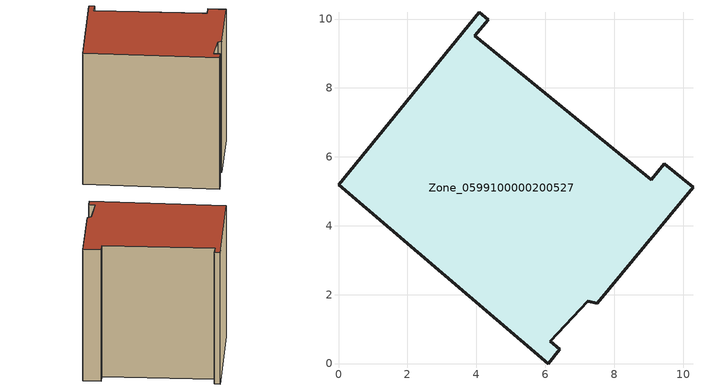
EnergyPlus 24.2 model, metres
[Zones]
Zone_0599100000200527
 floor ground (C_G): 9.45,5.8 10.29,5.11 7.51,1.75 7.24,1.8 6.14,0.65 6.42,0.41 6.08,0 0,5.19 4.09,10.19 4.35,9.98 3.96,9.51 9.07,5.34 z0
 wall outside (C_F): 6.08,0 6.42,0.41 6.14,0.65 7.24,1.8 7.51,1.75 10.29,5.11 9.45,5.8 9.07,5.34 3.96,9.51 4.35,9.98 4.09,10.19 0,5.19 6.08,0 z0:8.43
 roof outside (C_R): 4.09,10.19 0,5.19 6.08,0 6.42,0.41 6.14,0.65 7.24,1.8 7.51,1.75 10.29,5.11 9.45,5.8 9.07,5.34 3.96,9.51 4.35,9.98 z8.43
[BUILDING]
Pand.0599100000200527: North Axis=0; Terrain=City; Loads Convergence Tolerance Value=0.04; Temperature Convergence Tolerance Value=0.4; Solar Distribution=FullExterior; Maximum Number of Warmup Days=25; Minimum Number of Warmup Days=1
[Site:Location]
Rotterdam.The.Hague.AP_ZH_NLD Design_Conditions: Latitude=51.96; Longitude=4.45; Time Zone=1; Elevation=-4.5
[SITE:GROUNDTEMPERATURE:BUILDINGSURFACE]
18, 18, 18, 18, 18, 18, 18, 18, 18, 18, 18, 18
[MATERIAL] Thermal Absorptance=0.9; Solar Absorptance=0.7; Visible Absorptance=0.7
Name | Roughness | Thickness | Conductivity | Density | Specific Heat
G.TC.1946-1964 | MediumSmooth | 0.15 | 1 | 540 | 1210
F.TC.1946-1964 | Rough | 0.3 | 0.857143 | 1920 | 840
R.TC.1946-1964 | MediumRough | 0.2 | 0.235294 | 1500 | 1000
[CONSTRUCTION]
C_G: G.TC.1946-1964
C_F: F.TC.1946-1964
C_R: R.TC.1946-1964
[ZONE]
Zone_0599100000200527: Type=1; Multiplier=1; Ceiling Height=Autocalculate; Volume=Autocalculate; Floor Area=autocalculate; Part of Total Floor Area=Yes
[ZONEINFILTRATION:DESIGNFLOWRATE]
Infil_Zone_0599100000200527: Zone or ZoneList or Space or SpaceList=Zone_0599100000200527; Schedule=AlwaysOn; Design Flow Rate Calculation Method=Flow/Area; Flow Rate per Floor Area=0.003; Constant Term Coefficient=1; Temperature Term Coefficient=0; Velocity Term Coefficient=0; Velocity Squared Term Coefficient=0
[HVACTEMPLATE:ZONE:IDEALLOADSAIRSYSTEM]
Zone_0599100000200527: Maximum Heating Supply Air Temperature=50; Minimum Cooling Supply Air Temperature=13; Maximum Heating Supply Air Humidity Ratio=0.0156; Minimum Cooling Supply Air Humidity Ratio=0.0077; Heating Limit=NoLimit; Cooling Limit=NoLimit; Dehumidification Control Type=ConstantSensibleHeatRatio; Cooling Sensible Heat Ratio=0.7; Dehumidification Setpoint=60; Humidification Control Type=None; Humidification Setpoint=30; Outdoor Air Method=None; Outdoor Air Flow Rate per Person=0.00944; Outdoor Air Flow Rate per Zone Floor Area=0; Outdoor Air Flow Rate per Zone=0; Demand Controlled Ventilation Type=None; Outdoor Air Economizer Type=NoEconomizer; Heat Recovery Type=None; Sensible Heat Recovery Effectiveness=0.7; Latent Heat Recovery Effectiveness=0.65
[ZONECONTROL:THERMOSTAT]
ThermostatControl_Zone_0599100000200527: Zone or ZoneList=Zone_0599100000200527; Control Type Schedule=DualSetpointControlType; Control 1=Thermostat_Zone_0599100000200527; Temperature Difference Between Cutout And Setpoint=0
[THERMOSTATSETPOINT:DUALSETPOINT]
Thermostat_Zone_0599100000200527: Heating Setpoint Temperature Schedule=HeatingSetpoint_Zone_0599100000200527; Cooling Setpoint Temperature Schedule=CoolingSetpoint_Zone_0599100000200527
[SCHEDULE:COMPACT]
HeatingSetpoint_Zone_0599100000200527: Through: 12/31, For: AllDays, Until: 24:00, 21
CoolingSetpoint_Zone_0599100000200527: Through: 12/31, For: AllDays, Until: 24:00, 24
DualSetpointControlType: Through: 12/31, For: AllDays, Until: 24:00, 4
AlwaysOn: Through: 12/31, For: AllDays, Until: 24:00, 1
